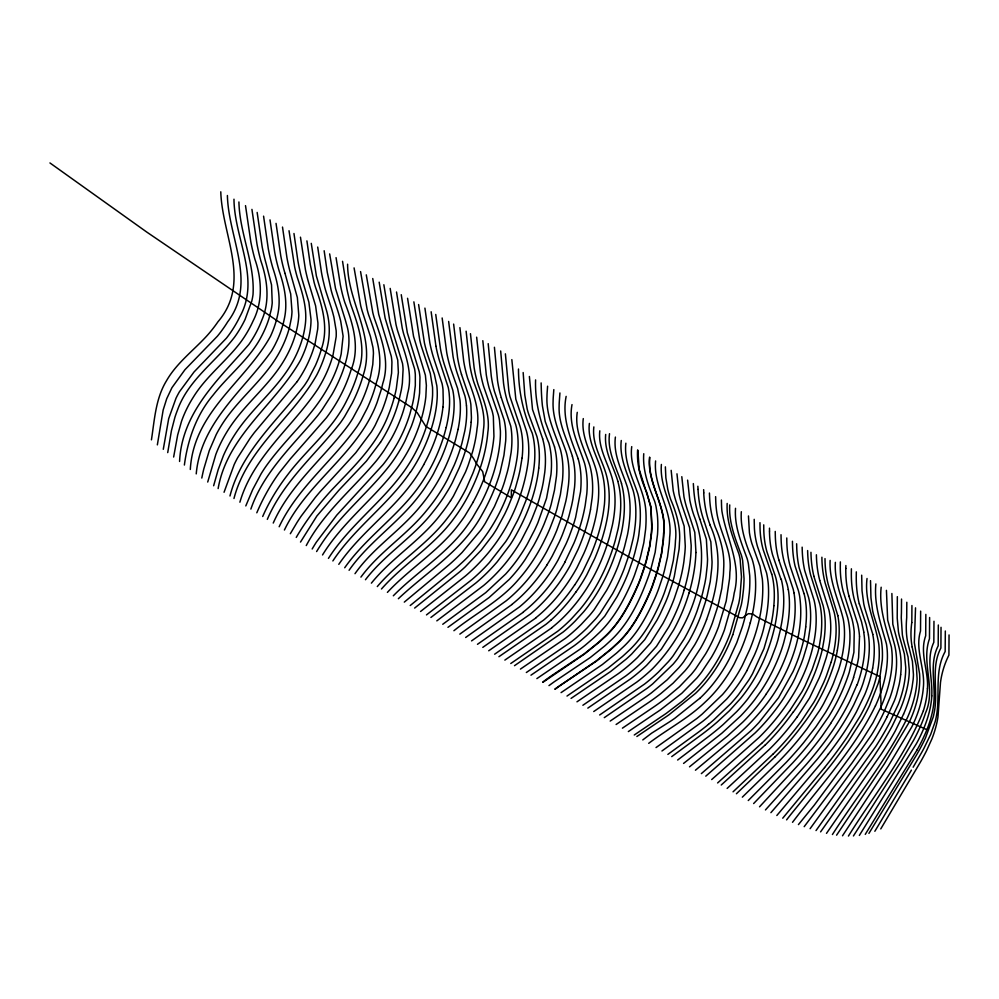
<?xml version="1.0" encoding="UTF-8"?>
<svg xmlns="http://www.w3.org/2000/svg" width="999" height="999" viewBox="0 0 999 999"><rect width="100%" height="100%" fill="white"/><g stroke="black" fill="none" stroke-linecap="round" stroke-linejoin="round"><path stroke-width="1.5" d="M637.599 450.099C636.675 464.885 640.721 479.445 646.94 492.719M637.861 450.262L639.223 469.43L645.042 487.949M643.756 453.721C642.469 470.329 648.451 486.076 654.595 501.148A93.456 53.958 -60 0 1 655.993 506.368L657.23 513.873A112.587 64.997 -60 0 1 657.704 519.83L657.792 521.865A125.662 72.552 -60 0 1 657.804 528.096A138.037 79.695 -60 0 1 657.504 534.515L655.157 552.297L651.023 568.443A188.886 109.053 -60 0 1 648.801 575.449C640.209 599.562 628.958 624 609.64 641.47A196.279 113.324 -60 0 1 604.407 646.228L590.272 657.529L554.345 681.705A352.447 203.484 -60 0 0 548.975 685.614M867.032 578.496C864.147 601.623 875.386 622.402 878.845 644.555A113.237 65.372 -60 0 1 879.195 650.262C879.882 667.207 875.499 683.978 868.531 699.325A112.612 65.022 -60 0 1 866.545 703.671A118.469 68.407 -60 0 1 863.348 710.139A127.422 73.564 -60 0 1 859.914 716.495L847.214 736.95A280.457 161.925 -60 0 1 824.562 767.544M830.144 560.402C828.908 581.093 838.71 599.8 843.306 619.405A99.263 57.318 -60 0 1 842.457 654.333L841.046 661.038A86.738 50.075 -60 0 1 838.448 670.079L833.316 683.716A134.59 77.71 -60 0 1 830.319 690.484L823.576 703.771A102.373 59.103 -60 0 1 819.804 710.214L807.18 728.583A210.689 121.641 -60 0 1 778.908 761.375L742.332 797.165M861.675 575.187L862.025 590.771L863.71 603.546A113.124 65.31 -60 0 0 864.922 608.616L872.839 634.402M631.73 446.628C628.733 469.343 644.318 488.361 645.779 510.339A116.446 67.233 -60 0 1 646.066 516.458L646.078 518.556A129.47 74.75 -60 0 1 646.003 522.789A134.116 77.435 -60 0 1 645.616 529.283L643.843 542.632L640.596 556.443A162.45 93.794 -60 0 1 638.536 563.424L634.54 575.087A110.015 63.511 -60 0 1 631.743 582.042C623.326 601.136 613.161 620.067 597.552 634.29A173.439 100.137 -60 0 1 592.357 639.11L585.339 645.117A121.915 70.38 -60 0 1 580.007 649.225L536.875 678.608M856.318 571.865L856.293 574.5A139.935 80.794 -60 0 0 859.29 603.908M881.168 587.225C878.845 608.004 885.963 627.434 891.358 646.977A89.91 51.911 -60 0 1 881.143 706.418M886.425 590.347L887.661 620.054L894.492 644.405A106.344 61.401 -60 0 1 895.191 647.589A100.35 57.942 -60 0 1 895.766 650.886A95.017 54.858 -60 0 1 896.34 656.043A85.739 49.5 -60 0 1 890.097 697.327L884.19 711.65A115.847 66.883 -60 0 1 881.255 717.707A129.033 74.5 -60 0 1 871.24 735.314L852.122 762.849L804.183 826.673M891.882 593.506L892.806 624.225L898.9 646.865A105.832 61.101 -60 0 1 900.199 653.209A99.126 57.23 -60 0 1 900.648 656.53A89.885 51.898 -60 0 1 900.673 674.712M897.339 596.653L897.214 618.156L898.438 631.618A90.185 52.06 -60 0 0 899.425 636.251L904.382 653.945L905.731 667.307A78.521 45.33 -60 0 1 901.16 696.166A73.077 42.195 -60 0 1 898.363 704.145L890.134 721.778A188.424 108.791 -60 0 1 875.911 746.228L816.021 830.569M901.535 599.05L901.435 613.011A143.531 82.867 -60 0 0 901.273 617.919L902.359 634.79A90.684 52.36 -60 0 0 903.296 639.385L908.054 656.967L909.302 670.217A69.593 40.185 -60 0 1 908.89 677.472L908.678 679.345A75.449 43.556 -60 0 1 908.116 683.154A81.681 47.165 -60 0 1 900.524 708.716L892.219 726.036A198.302 114.485 -60 0 1 876.772 751.797L875.611 753.596A297.864 171.965 -60 0 1 872.04 758.915L820.579 831.88M906.817 602.247L906.705 617.644A102.984 59.453 -60 0 0 906.355 631.143A93.069 53.734 -60 0 0 907.691 642.307L912.399 661.276L913.436 674.4A65.909 38.049 -60 0 1 913.136 679.72L912.075 687.137A77.073 44.505 -60 0 1 910.838 692.856A82.18 47.453 -60 0 1 909.814 696.715A88.711 51.224 -60 0 1 903.546 714.173M911.812 622.577L911.925 605.531M915.534 607.842L914.347 642.682L919.567 673.763A88.474 51.086 -60 0 1 919.742 678.621A80.981 46.753 -60 0 1 919.692 681.967A76.886 44.393 -60 0 1 916.72 701.698A73.114 42.208 -60 0 1 915.121 707.28A70.33 40.609 -60 0 1 913.873 711.013A67.757 39.123 -60 0 1 911.725 716.57A64.336 37.15 -60 0 1 909.265 722.04L884.44 763.686L836.588 835.176M920.653 611.126L920.516 630.981C914.659 650.037 925.499 668.681 923.313 687.849A74.113 42.782 -60 0 1 911.687 727.085L888.448 765.846L842.507 835.788M925.836 614.385L925.698 635.776C919.33 653.246 928.72 670.878 927.459 688.598M929.619 617.494L929.47 638.748C920.878 662.849 936.413 688.711 925.586 712.774A78.446 45.292 -60 0 1 924.425 716.233A84.653 48.876 -60 0 1 922.477 721.44L921.777 723.176A97.14 56.081 -60 0 1 919.53 728.358A110.19 63.624 -60 0 1 916.258 735.189A121.503 70.142 -60 0 1 913.635 740.197L901.248 761.126L853.421 835.951M933.978 621.266L933.828 642.282C925.736 659.365 932.816 678.046 931.755 695.916M938.323 624.999L938.186 645.804C929.182 663.386 935.426 683.154 933.903 701.798A71.066 41.034 -60 0 1 933.391 706.393L933.153 707.954A65.085 37.575 -60 0 1 931.867 714.297A70.43 40.672 -60 0 1 930.569 719.13A74.763 43.169 -60 0 1 929.557 722.389A79.72 46.029 -60 0 1 927.834 727.284A94.818 54.745 -60 0 1 917.132 749.787M941.033 627.31L940.896 648.001C930.219 668.169 938.66 691.171 934.202 712.487A57.767 33.354 -60 0 1 933.166 717.17L925.536 737.811A106.443 61.463 -60 0 1 924.025 740.983A117.133 67.632 -60 0 1 921.627 745.716A133.741 77.21 -60 0 1 919.967 748.825A150.911 87.125 -60 0 1 916.533 754.969L868.93 833.378M945.316 631.006L945.166 651.535C933.803 671.977 940.683 695.754 936.125 717.607A52.048 30.057 -60 0 1 935.027 722.127L930.718 734.302L924.1 748.001A164.972 95.242 -60 0 1 921.64 752.522L913.123 767.232M949.05 634.939L948.913 655.107A48.152 27.797 -60 0 0 947.676 657.654A50.45 29.121 -60 0 0 945.791 662.062A54.171 31.281 -60 0 0 944.679 665.022A57.555 33.229 -60 0 0 943.243 669.467A60.914 35.165 -60 0 0 942.432 672.427A65.959 38.087 -60 0 0 940.484 682.554L937.961 716.945A71.903 41.508 -60 0 1 931.88 738.985L926.56 750.686A123.314 71.191 -60 0 1 925.086 753.558A144.593 83.479 -60 0 1 922.814 757.816A182.817 105.544 -60 0 1 920.466 762.012L880.768 828.895M851.385 568.806L851.36 571.628A133.766 77.235 -60 0 0 854.669 600.936L861.525 621.803L863.873 632.142M840.359 561.9L840.296 566.758A111.738 64.51 -60 0 0 840.346 570.791A117.507 67.845 -60 0 0 840.696 576.648A127.148 73.414 -60 0 0 841.121 580.444A136.014 78.534 -60 0 0 841.995 585.938A145.829 84.191 -60 0 0 843.144 591.221L851.997 619.03A118.981 68.694 -60 0 1 854.22 631.718L853.908 652.26L849.237 672.364A119.068 68.744 -60 0 1 828.596 716.807L812.986 738.985A212.862 122.889 -60 0 1 808.441 744.692A239.81 138.449 -60 0 1 803.808 750.261A268.631 155.095 -60 0 1 800.686 753.908A295.404 170.554 -60 0 1 797.527 757.517A329.62 190.31 -60 0 1 792.744 762.836L753.633 803.558M845.841 568.431L845.866 565.546M625.861 443.181C623.838 461.038 632.317 477.222 637.774 493.606A98.302 56.756 -60 0 1 638.636 497.165A103.172 59.565 -60 0 1 639.585 502.784L639.997 506.705A115.322 66.583 -60 0 1 640.247 510.751A124.063 71.628 -60 0 1 639.897 525.611L638.873 534.477A102.872 59.391 -60 0 1 637.674 541.258L634.852 552.797A157.555 90.959 -60 0 1 632.792 559.79L628.758 571.465A112.687 65.06 -60 0 1 626.922 576.111A115.909 66.921 -60 0 1 624.949 580.731A121.778 70.305 -60 0 1 621.74 587.637L620.604 589.922A135.227 78.072 -60 0 1 617.032 596.74L604.745 616.171L591.67 630.756A157.155 90.734 -60 0 1 586.475 635.626L581.231 640.209A120.692 69.68 -60 0 1 574.125 645.791L530.956 675.187M835.351 562.337C834.14 581.818 842.457 599.762 847.776 617.994A109.291 63.099 -60 0 1 849.15 625.212A102.348 59.091 -60 0 1 849.862 632.929A95.267 55.007 -60 0 1 843.356 674.375L838.074 688.049A115.547 66.708 -60 0 1 825.524 712.399L815.846 726.885L803.833 742.407A242.145 139.798 -60 0 1 800.723 746.141A266.583 153.908 -60 0 1 794.392 753.433A293.706 169.568 -60 0 1 791.196 757.005A320.367 184.965 -60 0 1 786.338 762.262L748.251 800.536M621.266 440.497C619.13 458.329 627.847 474.425 633.216 490.784A101.186 58.417 -60 0 1 634.078 494.343A105.132 60.702 -60 0 1 634.777 498.039A109.028 62.949 -60 0 1 635.289 501.898A112.725 65.085 -60 0 1 635.639 505.869A119.718 69.118 -60 0 1 635.227 524.95L634.402 531.618A104.445 60.302 -60 0 1 633.191 538.424L630.381 549.962A152.447 88.012 -60 0 1 628.296 556.967L624.25 568.643A120.454 69.543 -60 0 1 612.474 593.906L600.112 613.324A70.442 40.672 -60 0 1 595.416 619.155L587.075 627.996A147.677 85.265 -60 0 1 581.893 632.904L576.648 637.499A117.383 67.77 -60 0 1 571.316 641.77L526.336 672.514M615.396 437.075C613.099 454.882 622.115 470.841 627.384 487.175A112.537 64.972 -60 0 1 629.208 523.526A107.03 61.788 -60 0 1 627.472 534.777L624.637 546.328A147.515 85.165 -60 0 1 622.552 553.334L618.468 565.022A117.907 68.069 -60 0 1 606.655 590.309L594.193 609.677A77.185 44.555 -60 0 1 589.497 615.521L581.181 624.462A136.526 78.821 -60 0 1 576.011 629.407L572.527 632.529A115.534 66.708 -60 0 1 565.446 638.324L520.417 669.105M695.953 552.509L694.792 532.355L688.274 512.35A185.802 107.28 -60 0 1 683.965 496.803L681.805 476.685M609.515 433.691C607.08 451.448 616.395 467.27 621.54 483.566M605.694 434.44C603.97 451.173 613.261 465.846 617.857 481.281M599.8 430.819C597.926 447.589 607.504 462.2 612.012 477.672A113.299 65.422 -60 0 1 615.022 502.959A106.094 61.251 -60 0 1 612.375 525.187L609.54 536.775A132.018 76.224 -60 0 1 600.411 562.512L598.326 567.157A110.34 63.711 -60 0 1 594.967 574.05L593.781 576.323A105.195 60.739 -60 0 1 551.748 627.709M593.843 426.923C591.833 443.731 601.485 458.379 606.056 473.863A117.982 68.119 -60 0 1 608.803 488.786A108.516 62.65 -60 0 1 609.203 496.99A102.984 59.465 -60 0 1 609.14 501.236A102.747 59.328 -60 0 1 608.179 512.225A109.803 63.399 -60 0 1 607.067 519.03A115.31 66.571 -60 0 1 605.594 525.949L605.032 528.271A126.873 73.252 -60 0 1 603.796 532.929A131.094 75.687 -60 0 1 594.655 558.703L586.8 574.812A98.264 56.731 -60 0 1 581.58 583.666A104.92 60.577 -60 0 1 575.849 592.17M577.26 412.325C574.363 431.193 584.253 448.126 589.76 465.434A109.378 63.149 -60 0 1 592.594 491.246A101.349 58.516 -60 0 1 592.132 497.877L590.521 509.265M589.398 423.414C587.212 440.959 597.315 456.231 601.935 472.427A110.427 63.761 -60 0 1 604.42 504.507L603.833 509.003A110.265 63.661 -60 0 1 602.772 515.821A126.249 72.89 -60 0 1 590.459 555.594L582.692 571.778A97.265 56.156 -60 0 1 578.833 578.483A101.873 58.816 -60 0 1 574.675 585.002M572.002 404.595C568.106 425.349 578.284 444.28 584.577 463.286A107.318 61.963 -60 0 1 586.788 493.868L585.202 505.294A125.287 72.34 -60 0 1 582.092 519.38A116.009 66.983 -60 0 1 580.019 526.523A120.105 69.343 -60 0 1 577.609 533.678A127.71 73.739 -60 0 1 573.913 543.206L564.972 561.962M566.146 396.378C561.675 418.306 570.791 438.923 578.246 458.916M583.279 418.593C580.881 436.888 591.283 452.909 596.078 469.805A111.95 64.635 -60 0 1 598.688 489.298A102.747 59.328 -60 0 1 598.126 502.322L597.24 509.103A124.251 71.728 -60 0 1 583.753 553.671L577.01 567.594A106.806 61.663 -60 0 1 536.013 617.657M547.602 386.188L547.315 390.247A85.04 49.101 -60 0 0 546.977 396.553C545.991 415.247 554.557 432.217 560.364 449.425A103.734 59.89 -60 0 1 562.437 480.619L560.377 494.592L556.93 508.978A98.077 56.618 -60 0 1 554.632 516.246L549.962 528.359A138.174 79.77 -60 0 1 546.753 535.576L543.269 542.707A115.609 66.746 -60 0 1 539.51 549.737A103.921 60.002 -60 0 1 523.276 573.876A97.028 56.019 -60 0 1 518.269 579.782C500.337 600.923 475.224 613.573 453.908 630.719M553.821 389.598L553.421 395.067A80.032 46.204 -60 0 0 553.096 401.361C552.26 419.28 560.576 435.539 566.196 452.023A104.346 60.24 -60 0 1 568.443 485.102L567.145 494.368A142.907 82.505 -60 0 1 565.771 501.448L562.037 515.821L556.805 530.319A128.359 74.101 -60 0 1 552.597 539.91L546.615 551.673A104.096 60.102 -60 0 1 525.699 581.855A105.282 60.789 -60 0 1 520.566 587.487A111.189 64.198 -60 0 1 517.057 591.046A116.159 67.07 -60 0 1 511.688 596.091A121.516 70.155 -60 0 1 506.231 600.774L459.827 634.128M559.927 392.957L559.44 399.8A75.574 43.631 -60 0 0 559.128 406.069C558.329 423.913 567.232 439.822 572.415 456.331M538.761 468.106C536.101 492.894 526.685 516.483 514.335 537.974A90.022 51.973 -60 0 1 510.077 544.792L497.277 561.725A123.102 71.079 -60 0 1 493.843 565.634A128.022 73.914 -60 0 1 475.861 583.004L430.906 617.457M805.768 626.885L804.52 635.589A94.768 54.708 -60 0 1 802.572 644.492L801.348 649.013A107.63 62.138 -60 0 1 799.962 653.546A111.176 64.186 -60 0 1 794.954 667.157A104.108 60.102 -60 0 1 793.006 671.665L778.583 697.664L758.953 722.514A143.469 82.83 -60 0 1 750.749 730.906L701.348 773.626M522.04 458.129L520.042 470.079A145.866 84.216 -60 0 1 518.369 477.397L515.621 487.237A99.176 57.255 -60 0 1 513.086 494.642L508.041 506.943A152.597 88.099 -60 0 1 504.62 514.273L496.94 528.571A82.018 47.353 -60 0 1 492.582 535.377L481.206 550.162L465.184 566.895A132.892 76.723 -60 0 1 459.665 571.853L414.635 608.079M151.436 439.847C154.533 419.83 155.619 398.564 166.458 380.831C176.686 362.899 193.569 350.499 207.23 335.464A82.755 47.777 -60 0 0 217.982 321.753C251.698 282.255 222.09 235.864 220.779 191.808M157.355 444.88L163.162 410.015L166.721 398.701L171.953 387.662L184.94 369.717L217.407 336.188A75.449 43.556 -60 0 0 227.635 321.903C257.405 282.829 228.346 237.987 227.397 195.504M163.287 449.3L168.694 418.631L175.974 398.314A53.297 30.769 -60 0 1 179.433 391.77L193.981 372.028L226.436 338.149A66.483 38.387 -60 0 0 230.831 332.192A68.394 39.485 -60 0 0 239.785 316.833C261.014 278.846 234.253 238.686 233.978 199.201M167.72 452.609L171.428 430.719L174.925 417.27A70.642 40.784 -60 0 1 177.347 410.464C188.012 380.032 215.896 361.663 234.703 336.95A68.082 39.311 -60 0 0 245.042 319.53L251.773 301.161A49.913 28.821 -60 0 0 253.022 294.53C254.932 263.062 239.573 233.491 238.923 201.96M190.297 469.468C193.644 411.763 244.892 382.192 270.467 336.338A64.148 37.038 -60 0 0 277.547 315.397C281.268 299.513 277.934 283.117 272.827 267.944A294.393 169.967 -60 0 1 268.281 248.714L263.574 216.159M173.639 457.03L177.672 434.99L181.481 421.453A65.534 37.837 -60 0 1 184.091 414.66A69.243 39.972 -60 0 1 193.356 397.115C206.044 376.523 225.724 361.738 240.309 342.669A66.396 38.337 -60 0 0 244.58 336.551A67.545 38.998 -60 0 0 253.109 320.929C262.962 301.723 261.875 279.183 254.907 259.253A343.606 198.389 -60 0 1 250.836 241.92L245.504 205.632M179.57 461.451C181.88 412.1 218.769 379.121 248.801 344.555A63.324 36.563 -60 0 0 252.909 338.274A65.697 37.937 -60 0 0 261.838 320.105C270.03 301.286 267.482 280.132 260.976 261.251A323.788 186.938 -60 0 1 256.943 243.818L251.935 209.378M184.378 465.047C187.75 439.672 196.491 414.672 213.224 394.942C228.596 375.174 249.213 359.49 261.114 337.088A64.61 37.3 -60 0 0 268.956 318.594L271.291 309.415A54.633 31.543 -60 0 0 272.228 302.822L271.541 284.927L266.296 264.273A308.654 178.197 -60 0 1 262.175 246.84L257.155 212.425M196.229 473.888C200.762 422.427 243.694 390.234 271.416 351.173A60.015 34.653 -60 0 0 275.125 344.568L277.335 340.01A65.172 37.625 -60 0 0 284.278 319.068C287.887 303.159 284.59 286.738 279.37 271.591A279.77 161.526 -60 0 1 274.713 252.397L270.005 219.88M201.798 478.046L202.248 475.849A151.711 87.587 -60 0 1 203.759 469.105L209.278 450.611L216.196 434.602A68.307 39.436 -60 0 1 219.842 428.009C236.538 399.45 265.135 379.97 280.419 350.424A66.271 38.262 -60 0 0 283.753 343.569A67.732 39.111 -60 0 0 289.523 327.21L291.383 318.082A59.728 34.49 -60 0 0 291.995 311.576L290.697 293.906L285.015 273.401M780.768 628.334L777.996 639.672A98.352 56.781 -60 0 1 775.848 646.54L771.515 657.991A127.472 73.601 -60 0 1 768.518 664.822L760.464 680.406A87.837 50.712 -60 0 1 756.505 686.812L747.776 698.95A109.128 62.999 -60 0 1 744.655 702.772A114.211 65.946 -60 0 1 741.47 706.468A119.43 68.956 -60 0 1 736.575 711.775L723.076 724.625A237.737 137.263 -60 0 1 705.681 738.686L677.647 760.027M458.054 429.42L455.694 439.11A115.909 66.921 -60 0 1 446.84 463.561A112.088 64.71 -60 0 1 444.63 468.419A106.868 61.701 -60 0 1 441.021 475.586A99.8 57.617 -60 0 1 437.087 482.629A102.872 59.391 -60 0 1 432.817 489.473A109.815 63.399 -60 0 1 420.167 506.505C400.424 530.819 373.027 547.889 354.995 573.688M786.051 633.528L783.74 642.594A97.952 56.556 -60 0 1 781.593 649.437A102.323 59.078 -60 0 1 779.07 656.293A109.54 63.249 -60 0 1 777.21 660.851A113.923 65.772 -60 0 1 773.089 669.892A108.304 62.537 -60 0 1 770.841 674.362A103.459 59.74 -60 0 1 767.244 680.956L765.971 683.116A95.105 54.908 -60 0 1 760.601 691.558L754.782 699.612A112.225 64.798 -60 0 1 751.735 703.483A118.244 68.269 -60 0 1 747.002 709.065A127.56 73.651 -60 0 1 740.496 716.108L721.84 733.229L683.566 763.423M207.717 482.042L215.821 454.483A78.234 45.167 -60 0 1 226.885 431.943C243.544 404.283 270.991 384.927 286.351 356.368A64.798 37.413 -60 0 0 289.785 349.563A65.897 38.049 -60 0 0 291.795 344.93A67.832 39.161 -60 0 0 297.452 326.273A65.609 37.875 -60 0 0 298.214 321.753A62.275 35.952 -60 0 0 298.801 315.222L297.365 297.59L291.121 275.387A225.849 130.394 -60 0 1 289.248 268.519A245.292 141.621 -60 0 1 288.411 264.997A285.002 164.548 -60 0 1 286.95 257.767L282.505 227.073M213.636 485.751L218.182 469.655L223.339 455.806A80.819 46.653 -60 0 1 226.536 448.963A84.728 48.914 -60 0 1 235.439 433.616C253.034 406.605 280.157 386.838 294.817 357.742A63.249 36.513 -60 0 0 298.039 350.861L299.001 348.526A67.482 38.961 -60 0 0 305.182 325.349C307.555 308.928 302.41 292.782 297.302 277.397A223.926 129.283 -60 0 1 295.891 272.24A254.233 146.778 -60 0 1 294.643 266.933L289.023 230.732M398.613 401.96L401.298 390.035A111.751 64.523 -60 0 0 402.372 382.992L403.084 369.568A64.173 37.05 -60 0 0 402.51 363.449L391.183 326.398A204.233 117.907 -60 0 1 389.797 320.904L383.853 284.74M218.132 488.573C227.31 435.502 275.374 404.695 300.374 360.452A63.287 36.538 -60 0 0 303.559 353.546L304.508 351.211A67.57 39.011 -60 0 0 310.726 325.836A64.96 37.5 -60 0 0 311.014 319.443L308.891 302.235L302.36 280.195A227.21 131.181 -60 0 1 300.487 273.289L298.901 266.146A331.531 191.408 -60 0 1 297.864 260.652L293.968 233.504M224.051 492.282L234.203 464.523A72.053 41.596 -60 0 1 237.625 457.767L249.925 438.549A168.082 97.04 -60 0 1 254.42 432.517L297.19 381.581M684.14 590.109L682.692 594.767A118.993 68.706 -60 0 1 680.269 601.748A114.835 66.296 -60 0 1 672.277 620.179A122.852 70.929 -60 0 1 668.756 626.985L656.48 646.353L643.418 660.863A146.016 84.303 -60 0 1 625.911 675.861L582.892 705.257M831.093 662.287L826.385 675.886A139.598 80.594 -60 0 1 823.601 682.679L817.269 696.066A92.457 53.384 -60 0 1 813.661 702.572L801.348 721.116A176.811 102.085 -60 0 1 773.214 753.958M229.97 495.991C241.471 451.336 277.547 420.579 304.47 385.327A66.783 38.561 -60 0 0 308.529 378.946L315.484 365.359A81.269 46.916 -60 0 0 320.005 353.596A78.184 45.142 -60 0 0 321.441 348.876C328.584 328.459 322.64 307.018 315.609 287.525A220.429 127.273 -60 0 1 314.111 282.392L310.252 264.36L306.905 240.871M923.376 710.726C905.419 756.168 874.137 794.842 848.426 836.051M853.508 677.497L857.354 664.01A77.223 44.593 -60 0 0 858.616 657.404L859.527 636.675M233.966 498.501C246.99 448.351 292.482 418.069 316.92 374.687A76.998 44.456 -60 0 0 320.192 367.794A79.695 46.016 -60 0 0 325.437 353.658C330.369 339.048 330.544 323.139 325.899 308.441A265.684 153.396 -60 0 0 324.413 303.309L316.396 276.024L311.263 243.356M732.816 634.74L741.333 604.732A105.27 60.777 -60 0 0 742.507 597.989L743.531 589.173A145.142 83.791 -60 0 0 743.93 582.704A140.684 81.219 -60 0 0 744.043 578.471L742.644 560.614A92.283 53.284 -60 0 0 741.395 555.282C735.451 539.073 728.621 522.589 729.732 504.92M239.885 502.21C253.072 456.768 292.17 427.335 317.595 389.435A77.735 44.88 -60 0 0 333.042 354.957L336.176 336.738A58.242 33.629 -60 0 0 336.139 330.507L333.953 317.395A257.193 148.489 -60 0 0 332.58 312.125A279.72 161.501 -60 0 0 331.593 308.691L326.124 291.995A216.671 125.1 -60 0 1 324.65 286.838L322.939 279.732A350.437 202.322 -60 0 1 321.466 272.415L317.707 247.053M706.555 619.617C717.27 589.835 724.113 555.194 710.114 525.287M245.804 505.919L252.66 489.647L261.089 473.826A83.004 47.927 -60 0 1 265.222 467.395C284.315 439.972 310.701 418.156 327.247 388.848A81.768 47.203 -60 0 0 335.14 372.839A76.424 44.131 -60 0 0 341.183 353.933L343.107 336.151L340.696 321.066A322.165 186.001 -60 0 0 337.2 309.016L332.729 295.704A216.308 124.887 -60 0 1 331.231 290.547L327.285 272.427L324.151 250.749M856.942 684.852L850.149 700.411A143.082 82.605 -60 0 1 836.912 723.925A152.959 88.312 -60 0 1 834.252 728.034A164.51 94.98 -60 0 1 831.518 732.08A176.586 101.96 -60 0 1 828.72 736.076A191.908 110.802 -60 0 1 825.873 740.009A208.566 120.417 -60 0 1 821.503 745.803L818.531 749.612A276.785 159.803 -60 0 1 812.499 757.067A332.617 192.033 -60 0 1 806.368 764.347L765.459 809.927M250.861 509.09C263.661 471.828 293.269 445.104 317.707 415.621A120.155 69.368 -60 0 0 322.252 409.515L331.98 394.405A87.413 50.474 -60 0 0 344.355 366.583C348.776 352.997 350.974 338.074 346.478 324.2A366.596 211.651 -60 0 0 345.017 318.968L335.489 288.411L329.658 253.908M903.558 714.173L895.191 731.081A162.65 93.906 -60 0 1 893.131 734.752A177.735 102.622 -60 0 1 891.021 738.386A194.593 112.35 -60 0 1 888.86 741.995A215.759 124.563 -60 0 1 886.65 745.591A240.559 138.886 -60 0 1 884.402 749.15A272.552 157.355 -60 0 1 880.981 754.432L826.498 833.366M262.7 516.483L263.736 514.148A101.311 58.491 -60 0 1 267.07 507.205A105.694 61.026 -60 0 1 269.468 502.634A112.625 65.022 -60 0 1 273.301 495.891A121.104 69.918 -60 0 1 278.808 487.15A128.521 74.201 -60 0 1 283.179 480.806A135.714 78.359 -60 0 1 287.737 474.675C306.818 449.225 333.042 429.12 347.015 399.962A95.867 55.345 -60 0 0 358.241 371.778C366.87 349.113 358.416 325.924 350.711 304.47A221.166 127.697 -60 0 1 349.25 299.225L347.952 293.831A310.127 179.046 -60 0 1 346.79 288.324L342.545 261.326M881.255 706.43L872.976 722.727L862.025 740.159A296.641 171.266 -60 0 1 858.166 745.791L814.185 805.256L798.438 824.6M267.32 519.368C283.366 481.493 315.559 454.632 340.322 422.864A79.183 45.717 -60 0 0 344.643 416.496L352.322 402.972A99.413 57.405 -60 0 0 356.668 393.643A94.018 54.283 -60 0 0 363.361 374.725C375.974 336.725 347.552 302.135 347.602 264.211M273.239 523.051C290.297 484.615 324.126 457.929 348.639 424.75A76.698 44.281 -60 0 0 352.859 418.256L360.277 404.533A94.605 54.62 -60 0 0 370.604 376.136L372.789 364.448L373.439 353.446A61.826 35.689 -60 0 0 372.952 347.402L370.429 336.476L362.15 310.976A215.896 124.65 -60 0 1 360.689 305.694L354.083 267.894M875.449 705.756C854.507 748.988 821.24 784.327 792.519 822.314M279.158 526.748C297.49 487.862 332.53 461.126 356.955 426.598A75.375 43.519 -60 0 0 361.076 419.992L367.108 408.441A91.771 52.984 -60 0 0 372.877 394.255A96.366 55.644 -60 0 0 375.162 387.125A100.487 58.017 -60 0 0 376.473 382.355C384.677 359.453 376.348 336.238 368.556 314.635A213.711 123.389 -60 0 1 367.108 309.328L360.564 271.578M887.174 716.708L894.405 700.711A66.833 38.586 -60 0 0 896.528 694.642L899.137 684.565A79.708 46.016 -60 0 0 900.174 678.621A82.817 47.815 -60 0 0 900.661 674.712M300.499 542.07L316.908 515.959L338.661 490.509A258.329 149.151 -60 0 1 343.831 485.002L366.358 461.176L380.482 442.357M284.415 530.019C306.393 484.053 353.434 456.131 374.2 409.578A88.661 51.186 -60 0 0 377.085 402.447L380.969 390.547A109.291 63.099 -60 0 0 382.792 383.404C390.197 361.064 381.506 338.873 374.225 317.894A212.275 122.565 -60 0 1 372.777 312.562L366.283 274.85M746.865 670.654L754.557 654.82A133.317 76.973 -60 0 0 757.379 647.901L761.45 636.375A105.045 60.652 -60 0 0 763.436 629.47L765.546 620.367A124.538 71.903 -60 0 0 768.268 583.928A110.152 63.599 -60 0 0 767.819 580.082L767.544 578.184A100.986 58.304 -60 0 0 766.495 572.714L757.517 546.565A126.673 73.139 -60 0 1 755.818 539.535A116.571 67.308 -60 0 1 754.919 533.941A108.279 62.512 -60 0 1 754.382 528.084L754.208 519.33M473.239 502.085L464.797 516.033A91.671 52.922 -60 0 1 460.114 522.614C440.172 550.137 410.339 567.757 387.4 592.382M306.256 545.566C323.601 512.624 352.897 488.836 376.448 460.726A105.145 60.702 -60 0 0 381.181 454.483A101.199 58.429 -60 0 0 384.215 450.174L391.208 438.886A88.899 51.324 -60 0 0 403.546 410.202L405.594 402.972A104.408 60.277 -60 0 0 407.654 393.406C413.686 371.403 403.733 350.474 397.365 329.945A205.969 118.918 -60 0 1 395.991 324.45L390.172 288.399M290.334 533.716L297.028 522.44A132.63 76.573 -60 0 1 301.336 515.921L315.334 497.402A203.259 117.358 -60 0 1 320.254 491.558L355.756 452.772L371.241 432.043A70.192 40.522 -60 0 0 375.187 425.262L381.805 411.113A101.124 58.392 -60 0 0 387.487 394.393A105.757 61.051 -60 0 0 389.298 387.237L391.62 373.214L391.933 362.3A64.76 37.388 -60 0 0 391.283 356.318L378.721 314.385L372.739 278.521M874.849 831.28L911.413 770.117M917.169 749.812L865.259 834.365M322.527 554.957C342.807 521.865 374.65 498.339 397.614 467.395A92.62 53.471 -60 0 0 413.598 439.885A93.207 53.809 -60 0 0 415.671 435.052L416.645 432.629A100.087 57.792 -60 0 0 425.849 396.665L426.373 385.452L425.387 375.224L413.536 336.363L407.567 298.289M859.34 835.426L916.42 743.656A85.402 49.301 -60 0 0 927.896 716.97A70.504 40.709 -60 0 0 931.805 695.891M830.731 723.488L822.364 735.601A189.885 109.628 -60 0 1 817.969 741.445L816.483 743.368A232.018 133.953 -60 0 1 811.975 749.05A270.304 156.056 -60 0 1 805.831 756.43A314.835 181.768 -60 0 1 801.161 761.862L759.54 806.805M328.446 558.379C349.263 525.686 381.556 502.659 404.033 471.303A94.63 54.633 -60 0 0 419.88 443.668A97.065 56.044 -60 0 0 422.927 436.413A101.361 58.529 -60 0 0 424.737 431.556A98.689 56.98 -60 0 0 432.555 395.804A89.211 51.498 -60 0 0 432.604 391.396A85.789 49.525 -60 0 0 432.505 387.075L430.282 373.376L421.116 345.567A217.295 125.449 -60 0 1 419.742 340.035L413.873 301.86M832.417 834.54C857.317 795.579 886.887 759.402 907.367 717.757A76.274 44.043 -60 0 0 916.308 687.724A72.727 41.995 -60 0 0 917.107 678.87L916.333 665.883L912.137 647.027M332.867 560.938C354.62 527.847 388.174 504.82 410.364 472.09M338.786 564.348C361.076 531.705 395.055 509.165 416.795 476.086A94.43 54.52 -60 0 0 423.738 464.71M789.759 710.639L801.872 691.882A81.831 47.253 -60 0 0 805.319 685.302L812.137 669.542L817.532 653.646A75.137 43.382 -60 0 0 819.18 646.94L820.928 635.976A115.647 66.771 -60 0 0 821.603 617.257A104.633 60.415 -60 0 0 821.091 611.475A100.2 57.855 -60 0 0 820.554 607.779A96.503 55.719 -60 0 0 819.829 604.22L810.539 574.7A144.181 83.242 -60 0 1 807.629 550.786L807.629 550.561M344.705 567.757C367.882 534.715 403.559 512.562 424.712 477.872A95.067 54.895 -60 0 0 430.132 468.643A99.126 57.23 -60 0 0 432.629 463.911A106.668 61.588 -60 0 0 446.153 427.497M793.218 712.175C805.981 695.154 815.047 675.586 820.841 655.182A87.65 50.599 -60 0 0 822.502 648.451L824.063 639.622A103.359 59.678 -60 0 0 823.151 605.769L813.848 576.223M349.076 570.279C366.596 545.092 392.132 527.26 412.112 504.258A117.233 67.682 -60 0 0 418.743 496.166A110.502 63.799 -60 0 0 425.012 487.562L429.395 480.831A97.315 56.181 -60 0 0 433.466 473.888L440.609 459.552A112.537 64.972 -60 0 0 449.488 435.152A102.46 59.153 -60 0 0 451.311 427.884A94.156 54.358 -60 0 0 454.046 400.212A86.214 49.775 -60 0 0 453.446 394.006A83.229 48.052 -60 0 0 452.759 390.097L444.692 365.597A208.566 120.417 -60 0 1 440.484 348.976L435.739 314.448M797.352 716.72L809.54 698.026L819.155 678.009A142.67 82.368 -60 0 0 821.815 671.203L826.273 657.604A93.332 53.884 -60 0 0 830.681 631.293A97.04 56.019 -60 0 0 830.718 625.149A101.573 58.641 -60 0 0 828.945 610.027L819.717 580.431M810.102 828.683L872.976 741.733A167.72 96.841 -60 0 0 887.149 716.695M360.914 577.11C379.445 551.773 406.943 534.989 426.548 510.564A110.077 63.549 -60 0 0 439.21 493.506A102.373 59.103 -60 0 0 442.082 488.948A98.776 57.03 -60 0 0 444.817 484.315A96.453 55.694 -60 0 0 447.402 479.595L454.233 465.097A119.318 68.881 -60 0 0 461.975 443.032L464.81 430.931A92.358 53.322 -60 0 0 466.496 405.831M365.459 579.732C385.002 554.158 413.399 537.162 433.116 511.7A110.502 63.799 -60 0 0 441.108 501.086A105.419 60.864 -60 0 0 444.118 496.64L448.376 489.76A94.468 54.545 -60 0 0 452.31 482.704L459.103 468.181A125.936 72.715 -60 0 0 462.013 460.814A121.341 70.055 -60 0 0 463.761 455.906L464.585 453.446A105.095 60.677 -60 0 0 471.191 422.165M782.741 818.193L824.587 767.569M371.378 583.154C392.083 557.479 421.316 540.209 441.183 513.711A106.493 61.488 -60 0 0 450.549 500.674M776.822 815.509L820.916 763.436A328.196 189.485 -60 0 0 825.374 757.879A296.778 171.353 -60 0 0 828.308 754.12M377.297 586.563C398.589 561.463 427.734 544.255 447.627 517.807A99.588 57.505 -60 0 0 466.321 488.224L472.764 473.538A122.24 70.579 -60 0 0 477.122 461.176A116.221 67.095 -60 0 0 478.571 456.256A110.09 63.561 -60 0 0 483.441 429.832C486.014 412.999 479.245 397.265 473.738 381.83A206.318 119.118 -60 0 1 471.728 374.475A191.458 110.539 -60 0 1 470.866 370.666A179.97 103.908 -60 0 1 469.792 364.785L466.108 331.193M770.903 812.662L817.244 759.252A296.079 170.941 -60 0 0 821.727 753.671A252.809 145.954 -60 0 0 826.148 747.989A229.882 132.73 -60 0 0 829.045 744.13A201.686 116.446 -60 0 0 833.303 738.273A185.427 107.055 -60 0 0 836.076 734.29A158.629 91.583 -60 0 0 853.658 705.032L860.751 689.622A77.647 44.83 -60 0 0 863.198 682.941L865.796 674.05A95.929 55.382 -60 0 0 868.393 634.989M381.481 588.973C403.783 563.673 433.778 546.116 453.796 518.631A93.232 53.834 -60 0 0 458.479 512.075L461.438 507.554A105.27 60.777 -60 0 0 473.002 486.101A113.474 65.522 -60 0 0 487.812 432.492C490.309 415.634 483.578 399.887 478.046 384.428A202.834 117.108 -60 0 1 475.574 375.162A185.127 106.881 -60 0 1 474.775 371.303A176.261 101.773 -60 0 1 474.088 367.345L470.467 333.678M393.319 595.791C417.495 571.253 448.101 553.134 468.032 524.463A89.298 51.561 -60 0 0 472.602 517.757L480.794 503.596A114.623 66.171 -60 0 0 493.244 474.001A114.473 66.084 -60 0 0 494.73 469.031A119.73 69.131 -60 0 0 497.752 456.743A113.087 65.297 -60 0 0 499.05 449.488A105.944 61.164 -60 0 0 500.387 435.402A99.538 57.467 -60 0 0 500.399 430.906L499.488 420.329A82.368 47.552 -60 0 0 498.214 414.548L489.173 388.124A195.167 112.675 -60 0 1 487.762 382.467L487.337 380.544A171.928 99.263 -60 0 1 486.263 374.613L482.817 340.684M774.762 757.117L736.413 793.755M398.351 598.726C427.135 571.515 463.037 550.262 482.217 514.273A114.473 66.096 -60 0 0 488.586 502.197A118.719 68.544 -60 0 0 490.884 497.29A122.003 70.442 -60 0 0 494.068 489.847A114.96 66.371 -60 0 0 496.903 482.367L497.764 479.87A104.046 60.065 -60 0 0 500.087 472.402L503.958 455.207L505.681 440.971A87.65 50.612 -60 0 0 504.87 423.613A83.466 48.189 -60 0 0 504.045 419.73L494.443 391.371A192.145 110.926 -60 0 1 493.019 385.701L492.607 383.766A170.454 98.414 -60 0 1 491.233 375.774L488.199 343.668M773.201 753.92L733.054 791.82M765.109 745.092L721.228 785.027M404.295 602.122L449.338 564.56A154.271 89.073 -60 0 0 454.882 559.527L456.705 557.792A171.403 98.963 -60 0 0 462.162 552.372L480.881 530.057A83.192 48.027 -60 0 0 485.352 523.264L494.468 506.53L501.935 489.26A100.487 58.017 -60 0 0 504.507 481.818L507.342 471.915A140.797 81.294 -60 0 0 509.053 464.56L511.113 452.522A96.653 55.807 -60 0 0 511.351 430.094A91.758 52.972 -60 0 0 510.726 426.049L501.298 397.677M761.588 743.393L717.607 782.954M410.214 605.531L455.257 568.743A137.775 79.545 -60 0 0 460.776 563.748C491.258 536.188 511.251 497.652 517.195 457.08A95.305 55.032 -60 0 0 515.746 424.812L507.679 402.247A163.486 94.381 -60 0 1 503.521 383.042L500.674 350.974M699.662 698.388L674.974 718.156A139.248 80.395 -60 0 1 669.617 721.802L651.673 733.154L642.782 739.922M727.135 788.423L769.18 749.512A164.947 95.23 -60 0 0 797.327 716.695M420.554 611.488L465.534 575.936A129.783 74.925 -60 0 0 471.041 571.028A137 79.096 -60 0 0 476.461 565.796A146.104 84.353 -60 0 0 481.78 560.239C506.693 533.553 522.952 498.838 528.021 462.724A99.138 57.243 -60 0 0 526.373 430.781L515.821 399.2L511.838 359.603M711.7 779.557L759.128 737.399A143.943 83.104 -60 0 0 785.526 706.156C801.098 684.065 812.462 658.366 815.546 631.38A114.41 66.059 -60 0 0 815.971 612.812A104.196 60.152 -60 0 0 815.384 607.092A98.976 57.143 -60 0 0 814.784 603.433A95.754 55.282 -60 0 0 813.998 599.937L804.682 570.466A143.956 83.117 -60 0 1 802.185 548.301L802.147 547.152M426.473 614.909L471.441 579.982A131.768 76.074 -60 0 0 489.423 562.499L505.694 541.645A87.35 50.437 -60 0 0 509.952 534.815L517.482 520.554A149.375 86.239 -60 0 0 520.829 513.261L525.761 501.011A106.144 61.276 -60 0 0 529.695 488.748A111.988 64.66 -60 0 0 531.53 481.443A113.611 65.597 -60 0 0 533.716 469.493A103.659 59.853 -60 0 0 532.242 433.179C523.251 412.912 518.531 391.246 518.481 369.018M705.781 776.161L755.032 733.016A134.69 77.76 -60 0 0 781.368 701.673A120.342 69.48 -60 0 0 784.09 697.514L791.72 684.715A93.431 53.946 -60 0 0 795.092 678.096L800.898 664.597A124.538 71.903 -60 0 0 803.371 657.792L806.78 646.478A87.762 50.674 -60 0 0 808.303 639.785L809.939 628.883A110.752 63.936 -60 0 0 809.665 602.647A96.279 55.582 -60 0 0 808.566 597.34L799.188 567.919A141.746 81.843 -60 0 1 796.69 545.766L796.628 543.768M695.429 770.229L738.323 734.327A163.062 94.143 -60 0 0 751.66 721.453A147.552 85.19 -60 0 0 754.907 717.956A140.734 81.256 -60 0 0 758.104 714.372A132.318 76.399 -60 0 0 762.786 708.803A124.201 71.703 -60 0 0 765.821 704.969A115.459 66.658 -60 0 0 770.217 699.038A110.215 63.636 -60 0 0 773.039 694.967C792.107 666.158 804.782 630.794 799.587 595.928A97.153 56.094 -60 0 0 798.413 590.671L790.234 566.421A135.739 78.372 -60 0 1 786.8 540.809L786.775 537.962M689.51 766.832L727.547 736.001L742.794 722.127A133.229 76.923 -60 0 0 757.279 706.131A115.996 66.97 -60 0 0 761.8 700.299A108.054 62.388 -60 0 0 766.133 694.268M667.869 754.395L697.914 732.554A195.28 112.75 -60 0 0 703.196 728.558A216.758 125.15 -60 0 0 708.453 724.35M671.728 756.618L699.937 735.826A219.006 126.448 -60 0 0 717.407 721.877L729.345 710.826L740.721 698.276A99.288 57.318 -60 0 0 745.316 692.394C759.864 672.564 769.804 649.387 775.012 625.399A134.753 77.797 -60 0 0 776.248 618.681L776.91 614.26A120.317 69.468 -60 0 0 777.622 607.729A110.352 63.711 -60 0 0 776.298 579.745A100.949 58.279 -60 0 0 775.386 576.286L766.957 551.898A128.684 74.301 -60 0 1 764.984 543.006A121.915 70.392 -60 0 1 764.447 539.248A117.37 67.757 -60 0 1 764.06 535.377A110.814 63.986 -60 0 1 763.76 527.859L763.723 524.85M661.95 750.986L702.672 721.403A266.408 153.809 -60 0 0 707.916 717.045L726.585 699.163A91.746 52.972 -60 0 0 746.902 670.666M648.701 743.343C667.407 729.158 688.561 718.244 705.556 701.735A82.055 47.378 -60 0 0 710.639 696.74A86.114 49.713 -60 0 0 715.546 691.32A90.459 52.235 -60 0 0 734.003 664.285L740.596 650.624A130.207 75.175 -60 0 0 750.249 622.839M656.031 747.564L696.877 718.468A294.168 169.842 -60 0 0 702.147 714.123L722.539 694.555A89.261 51.536 -60 0 0 742.307 665.484L749.725 649.537A126.636 73.114 -60 0 0 755.569 633.366A119.843 69.193 -60 0 0 761.875 603.945A127.672 73.714 -60 0 0 762.312 599.587A130.819 75.524 -60 0 0 762.774 588.948A121.541 70.167 -60 0 0 762.624 582.804A114.123 65.884 -60 0 0 762.312 578.846L759.927 566.021L751.822 543.331A126.723 73.164 -60 0 1 750.461 538.111A116.895 67.482 -60 0 1 749.425 532.617L748.451 515.946M436.825 620.866L483.603 585.514A121.216 69.98 -60 0 0 504.882 563.985A108.654 62.737 -60 0 0 509.765 557.754A100.924 58.267 -60 0 0 514.435 551.261L517.382 546.803A91.296 52.71 -60 0 0 521.528 539.91L528.846 525.636A161.663 93.332 -60 0 0 532.117 518.344L536.925 506.143A95.804 55.32 -60 0 0 539.31 498.813L541.845 489.098A132.567 76.536 -60 0 0 543.331 481.893L544.742 472.477A104.008 60.052 -60 0 0 542.657 438.861M442.744 624.275L485.789 592.582L505.644 574.063A101.349 58.516 -60 0 0 527.285 544.105L534.64 529.882A156.144 90.147 -60 0 0 537.924 522.627L546.54 498.289L550.973 474.525A104.645 60.415 -60 0 0 548.913 443.131C540.521 423.039 534.802 401.935 535.589 379.907M636.875 736.5L663.711 718.356A153.521 88.636 -60 0 0 669.068 714.71L695.491 693.393A91.371 52.747 -60 0 0 700.549 688.274A87.912 50.762 -60 0 0 705.419 682.779A84.266 48.651 -60 0 0 708.541 678.895A85.827 49.55 -60 0 0 711.55 674.874A89.997 51.96 -60 0 0 715.858 668.606A99.713 57.567 -60 0 0 732.766 634.74M634.265 735.002L661.113 716.832A160.502 92.67 -60 0 0 666.483 713.199L682.467 701.036L694.605 690.247A91.034 52.56 -60 0 0 699.612 685.002L704.42 679.382A84.94 49.038 -60 0 0 708.978 673.413A88.586 51.149 -60 0 0 711.875 669.255A94.018 54.283 -60 0 0 715.996 662.812A100.699 58.142 -60 0 0 730.244 633.266L738.785 603.246A103.646 59.84 -60 0 0 739.972 596.503L741.483 576.985L740.109 559.115A91.933 53.072 -60 0 0 738.86 553.783C732.904 537.587 726.161 521.091 727.185 503.434M628.346 731.58L655.207 713.373A180.07 103.958 -60 0 0 660.576 709.765L681.842 693.256L696.965 677.946A81.419 47.003 -60 0 0 701.623 672.09L711.45 657.28A102.023 58.904 -60 0 0 724.425 629.919L732.991 599.887A101.836 58.791 -60 0 0 734.178 593.131C741.995 564.348 726.285 538.436 721.902 510.988A108.566 62.675 -60 0 1 721.528 504.97L721.403 500.037M447.964 627.322L489.123 597.502L509.09 579.57A103.459 59.74 -60 0 0 514.235 573.863A98.926 57.118 -60 0 0 517.557 569.867L520.779 565.709A88.686 51.199 -60 0 0 525.362 559.228L533.653 545.541A136.713 78.933 -60 0 0 544.105 524.063L548.801 511.9A95.305 55.032 -60 0 0 551.098 504.607L554.482 490.172L556.48 476.148A104.158 60.14 -60 0 0 554.52 446.953M622.427 728.159L652.884 707.554A221.029 127.61 -60 0 0 667.145 697.127L679.407 686.763L691.096 674.587A79.595 45.954 -60 0 0 695.766 668.756L705.606 653.933A102.785 59.341 -60 0 0 718.606 626.56L726.198 601.086L729.545 578.783A153.434 88.586 -60 0 0 729.857 572.352C732.617 550.674 719.367 532.155 716.645 511.376A123.938 71.553 -60 0 1 716.008 505.544A117.582 67.882 -60 0 1 715.771 501.523L715.609 496.653M616.108 724.5L644.78 705.069A214.773 124.001 -60 0 0 660.851 693.568L673.126 683.154L684.827 671.003A77.822 44.93 -60 0 0 689.51 665.184L700.624 648.139A103.896 59.99 -60 0 0 712.387 622.989L716.945 609.053A176.523 101.91 -60 0 0 718.855 602.097L721.827 588.399L723.351 575.187A155.819 89.96 -60 0 0 723.663 568.743C724.675 554.32 721.066 540.197 715.284 527.085A175.999 101.611 -60 0 1 713.661 522.077A166.346 96.041 -60 0 1 712.712 518.618A155.757 89.922 -60 0 1 711.488 513.249A144.718 83.554 -60 0 1 710.539 507.654A135.24 78.072 -60 0 1 709.889 501.848A127.597 73.664 -60 0 1 709.577 496.303L709.427 493.031M465.646 637.487L511.9 604.57M536.051 617.844L488.711 650.786M610.189 721.066L646.041 696.765A202.947 117.17 -60 0 0 651.398 692.894L667.22 679.757L678.945 667.632A76.923 44.418 -60 0 0 683.628 661.813L694.767 644.78A104.346 60.252 -60 0 0 706.568 619.617M471.565 640.896L519.468 606.93A109.028 62.949 -60 0 0 549.712 573.488A101.898 58.829 -60 0 0 552.609 569.105A97.877 56.506 -60 0 0 558.016 560.102L566.133 543.693A136.563 78.846 -60 0 0 569.143 536.538L572.689 526.948A111.126 64.161 -60 0 0 575.624 517.382L580.544 491.695A106.294 61.364 -60 0 0 578.209 458.953M604.27 717.644L647.277 688.161A160.227 92.507 -60 0 0 652.597 683.965L673.051 664.248A75.762 43.744 -60 0 0 677.747 658.441L688.873 641.395A105.944 61.164 -60 0 0 700.724 616.246L705.331 602.297A169.38 97.79 -60 0 0 707.255 595.342L710.227 581.643L711.75 568.419A160.727 92.795 -60 0 0 712.062 561.975L710.851 541.858L704.357 521.865M477.472 644.305L523.389 612.162M599.662 714.972L644.442 684.153A150.35 86.801 -60 0 0 649.737 679.869A139.997 80.832 -60 0 0 658.428 672.102L668.456 661.613A75.075 43.344 -60 0 0 673.139 655.806L684.278 638.761A108.429 62.6 -60 0 0 696.99 611.288L700.799 599.662A144.93 83.679 -60 0 0 702.709 592.707L704.807 583.541A112.837 65.147 -60 0 0 705.993 576.773L707.217 565.771A151.086 87.225 -60 0 0 707.554 559.315L706.355 539.198L699.862 519.193M482.792 647.377L530.332 614.085A109.565 63.262 -60 0 0 557.405 585.327A106.881 61.701 -60 0 0 560.439 581.143A100.837 58.217 -60 0 0 570.092 565.709L578.059 549.413A124.101 71.641 -60 0 0 590.559 509.253M593.743 711.538L636.75 682.117A143.481 82.842 -60 0 0 652.534 668.718C690.097 630.194 714.672 568.244 694.068 515.771A173.851 100.375 -60 0 1 692.432 510.764A184.34 106.431 -60 0 1 691.47 507.317A205.557 118.681 -60 0 1 689.809 500.174L687.612 480.119M551.773 627.859L504.845 660.102M494.63 654.208L543.556 620.154A109.453 63.187 -60 0 0 574.625 584.964M587.824 708.116L630.844 678.696A144.643 83.504 -60 0 0 646.615 665.322L661.375 649.125L673.701 629.795A114.523 66.121 -60 0 0 686.051 602.222A118.294 68.294 -60 0 0 687.612 597.577A123.214 71.141 -60 0 0 689.06 592.919M498.926 656.693L545.929 624.35A101.261 58.466 -60 0 0 551.248 619.867M576.972 701.822L618.219 673.738A139.048 80.282 -60 0 0 625.324 668.281A143.893 83.079 -60 0 0 628.833 665.346A149.937 86.563 -60 0 0 632.33 662.287A156.606 90.41 -60 0 0 637.524 657.479L650.599 643.019L662.837 623.626A129.92 75.012 -60 0 0 666.358 616.808A123.664 71.404 -60 0 0 668.556 612.237A118.182 68.232 -60 0 0 670.629 607.642A110.614 63.861 -60 0 0 674.35 598.376L678.234 586.75A139.036 80.27 -60 0 0 680.769 577.484A131.893 76.149 -60 0 0 681.842 572.889A124.775 72.04 -60 0 0 682.767 568.331A119.618 69.056 -60 0 0 683.89 561.588L684.877 552.772A141.92 81.943 -60 0 0 685.277 546.291L684.153 526.111L677.647 506.093A184.291 106.394 -60 0 1 674.013 494.255A170.829 98.626 -60 0 1 673.214 490.659L671.166 470.342M510.764 663.523L557.642 631.306A108.791 62.812 -60 0 0 562.949 626.873A115.647 66.771 -60 0 0 568.156 622.077A119.743 69.131 -60 0 0 571.578 618.693L579.832 609.602A92.707 53.521 -60 0 0 586.051 601.673A96.516 55.719 -60 0 0 588.998 597.514A104.208 60.165 -60 0 0 601.898 575.349A117.757 67.994 -60 0 0 609.028 559.128A128.696 74.301 -60 0 0 611.613 552.11A135.265 78.097 -60 0 0 613.161 547.427A140.285 80.994 -60 0 0 615.272 540.409L618.119 528.833A110.652 63.886 -60 0 0 617.794 481.343M571.053 698.401L610.514 671.59L626.423 658.903A165.384 95.492 -60 0 0 631.618 654.095L644.717 639.685L656.917 620.254A137.437 79.346 -60 0 0 660.439 613.436L665.684 601.96A109.141 63.012 -60 0 0 668.443 595.004L672.339 583.379A145.941 84.253 -60 0 0 674.3 576.411L679.058 549.375A143.918 83.092 -60 0 0 679.445 542.894C680.781 527.797 676.598 513.136 670.679 499.425A184.665 106.618 -60 0 1 669.105 494.368A167.407 96.653 -60 0 1 667.744 489.11L665.871 477.884L665.371 466.845M514.497 665.684L563.124 632.055A113.486 65.522 -60 0 0 568.406 627.509A120.205 69.406 -60 0 0 571.878 624.288A125.474 72.44 -60 0 0 575.299 620.928L583.578 611.9A85.739 49.5 -60 0 0 588.274 606.018L592.719 599.825A99.126 57.23 -60 0 0 596.903 593.356L598.239 591.158A115.497 66.683 -60 0 0 613.536 559.065L616.033 552.047A142.795 82.442 -60 0 0 618.893 542.707L621.241 533.429A110.864 63.998 -60 0 0 621.478 483.616M566.995 696.053L608.254 667.969L622.377 656.58A171.903 99.251 -60 0 0 627.584 651.785C643.219 637.662 653.346 618.743 661.638 599.65A108.304 62.537 -60 0 0 664.385 592.707L668.294 581.068A150.325 86.788 -60 0 0 670.267 574.1L673.351 560.364L675.062 547.065A144.63 83.504 -60 0 0 675.461 540.571C678.858 513.786 659.103 491.183 661.388 464.448M561.076 692.619L602.347 664.547L616.47 653.184A182.268 105.232 -60 0 0 621.678 648.401C637.412 634.365 647.377 615.334 655.719 596.278A107.467 62.05 -60 0 0 658.478 589.335L662.387 577.697A157.467 90.909 -60 0 0 664.385 570.729L667.519 556.98L669.243 543.668A146.366 84.503 -60 0 0 669.642 537.187C673.176 510.327 653.109 487.724 655.594 460.939M554.895 689.048L596.166 660.976L610.289 649.625A192.77 111.289 -60 0 0 615.509 644.879C631.343 630.918 641.146 611.788 649.525 592.757A106.443 61.463 -60 0 0 652.297 585.814L656.218 574.188A165.31 95.442 -60 0 0 658.229 567.207L661.413 553.446L663.149 540.134A148.526 85.752 -60 0 0 663.548 533.641C667.232 506.705 646.828 484.115 649.537 457.255M543.056 682.192L584.365 654.12L598.501 642.757A190.747 110.127 -60 0 0 603.708 637.986C619.492 623.95 629.382 604.857 637.799 585.814A107.63 62.138 -60 0 0 640.584 578.871L644.555 567.22A168.931 97.527 -60 0 0 646.59 560.239L649.837 546.453L651.598 533.116A142.07 82.03 -60 0 0 651.985 526.623L650.898 506.406L645.416 489.373M926.498 729.52L881.255 709.203L879.919 676.685L798.95 638.099L756.83 616.895L752.659 613.998L748.351 613.673L742.582 617.844L739.61 617.707L650.199 569.055L511.363 489.822L511.338 497.777L484.478 481.643L484.403 480.344M49.95 162.949L146.791 232.093L276.311 320.167L411.8 407.629L417.195 412.649L425.799 426.386L469.63 452.947L473.588 458.553A19.056 11.001 60 0 0 474.463 460.127L475.299 461.513A14.048 8.104 60 0 1 476.411 463.561L482.679 471.603L484.39 480.207M647.29 494.155L650.936 508.116L651.723 526.461A141.771 81.843 -60 0 1 651.336 532.954L649.575 546.291L646.328 560.077A168.257 97.153 -60 0 1 644.293 567.057L640.322 578.708A107.655 62.15 -60 0 1 637.537 585.651C629.12 604.695 619.218 623.788 603.446 637.824A188.911 109.066 -60 0 1 598.239 642.607L584.09 653.958L551.735 675.574A347.727 200.762 -60 0 0 548.151 678.109A308.117 177.897 -60 0 0 542.794 682.042M461.488 374.413L469.792 398.838A78.596 45.38 -60 0 1 470.879 404.682L471.428 417.594A97.515 56.294 -60 0 1 471.153 422.177M778.82 560.002L787.125 584.315A99.376 57.38 -60 0 1 788.261 589.66M781.018 579.445L772.652 555.107A123.114 71.079 -60 0 1 769.48 531.118M542.694 438.836L532.517 409.453L529.383 376.486M771.703 574.188L763.224 549.8A128.584 74.238 -60 0 1 761.563 542.744A120.904 69.805 -60 0 1 760.689 537.15A113.561 65.572 -60 0 1 760.164 531.306A107.692 62.175 -60 0 1 760.014 527.272L759.964 522.677M803.983 593.581L795.017 565.884A138.524 79.982 -60 0 1 792.494 543.731L792.432 541.271M859.377 603.833L866.158 624.625L868.456 634.939M848.913 596.091L857.641 623.801A111.476 64.361 -60 0 1 859.54 636.663M554.557 446.915L545.217 421.478L542.432 405.956A253.746 146.503 -60 0 1 541.72 397.689A283.167 163.486 -60 0 1 541.308 389.248A314.722 181.706 -60 0 1 541.208 385.489L541.133 382.917M837.824 615.634L828.196 584.328A156.618 90.422 -60 0 1 826.673 577.297A144.193 83.254 -60 0 1 825.823 571.778A131.443 75.887 -60 0 1 825.261 566.058A124.788 72.04 -60 0 1 825.062 562.125L824.999 558.616M435.951 346.291L431.143 311.763M379.183 282.168L385.102 318.019L397.727 360.052L398.376 372.502L396.316 388.661A106.019 61.214 -60 0 1 394.056 398.189M401.248 294.705L407.317 332.704L419.18 371.491A72.989 42.145 -60 0 1 419.967 377.472L419.592 392.932A97.615 56.356 -60 0 1 418.968 397.614A101.723 58.729 -60 0 1 411.313 426.448L405.02 440.884A86.276 49.813 -60 0 1 401.261 447.914A94.306 54.446 -60 0 1 389.573 465.559C368.007 493.081 340.01 515.172 320.929 544.742A113.561 65.572 -60 0 0 316.608 551.548M396.516 292.008L402.235 328.109A207.38 119.73 -60 0 0 403.584 333.629L414.535 368.693A70.991 40.984 -60 0 1 415.322 374.662L415.322 385.539L413.898 397.165A107.73 62.2 -60 0 1 412.462 404.32L409.915 413.948A89.261 51.536 -60 0 1 397.727 442.719A91.433 52.785 -60 0 1 395.042 447.315A98.389 56.806 -60 0 1 383.042 464.635L336.75 515.159L316.383 542.12A110.165 63.599 -60 0 0 312.175 548.988M418.606 304.533L424.4 342.794A215.26 124.276 -60 0 0 425.761 348.339A238.699 137.812 -60 0 0 426.773 351.935A259.041 149.563 -60 0 0 428.446 357.205L434.415 374.388L436.825 385.739A83.816 48.389 -60 0 1 437.162 389.897A87 50.225 -60 0 1 437.225 396.428A92.832 53.596 -60 0 1 434.915 415.047A97.914 56.531 -60 0 1 433.204 422.265A104.158 60.14 -60 0 1 431.83 427.11A99.413 57.393 -60 0 1 410.439 472.165M424.912 308.117L429.807 342.657A207.105 119.568 -60 0 0 430.594 346.466A212.25 122.54 -60 0 0 431.468 350.199A222.69 128.571 -60 0 0 432.43 353.858A233.142 134.603 -60 0 0 434.041 359.19L442.07 383.604A79.545 45.917 -60 0 1 443.007 389.51L443.281 402.485A95.38 55.07 -60 0 1 442.919 407.08M336.064 257.642L340.347 284.752A306.993 177.248 -60 0 0 341.508 290.247A259.74 149.962 -60 0 0 342.819 295.604L343.294 297.365A222.789 128.634 -60 0 0 344.83 302.522C353.097 324.063 360.277 347.839 350.911 370.379A95.617 55.207 -60 0 1 349.35 375.137A93.344 53.896 -60 0 1 347.615 379.87A89.423 51.636 -60 0 1 339.011 398.364A95.692 55.245 -60 0 1 326.436 417.769L290.372 458.866L279.395 472.627A107.492 62.063 -60 0 0 273.601 481.043A113.074 65.285 -60 0 0 270.854 485.402A123.189 71.129 -60 0 0 256.805 512.799M442.145 317.969L446.74 352.734A204.108 117.845 -60 0 0 450.949 369.405L457.604 388.399L459.965 399.9A88.012 50.812 -60 0 1 460.289 404.108A93.406 53.921 -60 0 1 458.042 429.42M276.036 223.376L280.769 255.881A265.684 153.396 -60 0 0 285.015 273.401M300.462 237.175L305.469 269.842A278.883 161.014 -60 0 0 306.668 275.212A239.573 138.312 -60 0 0 307.542 278.721A220.329 127.21 -60 0 0 309.016 283.853L315.609 305.856L317.919 322.977A60.39 34.865 -60 0 1 317.657 329.333L315.209 342.969A73.864 42.645 -60 0 1 297.178 381.568M448.638 321.441L453.047 356.518A200.624 115.834 -60 0 0 457.23 373.239L464.922 395.891A82.642 47.715 -60 0 1 466.034 401.71L466.471 405.831M453.633 324.088L457.554 357.467A195.879 113.087 -60 0 0 461.501 374.413M459.915 327.635L463.698 361.151A186.713 107.792 -60 0 0 465.634 370.816A205.794 118.819 -60 0 0 467.644 378.146C473.551 394.23 480.207 410.851 477.072 428.384A107.73 62.2 -60 0 1 472.377 452.422L468.344 464.722A127.26 73.476 -60 0 1 465.472 472.115L453.434 496.091A100.587 58.079 -60 0 1 450.549 500.674M476.648 337.175L480.507 372.964A178.496 103.059 -60 0 0 481.668 378.808L482.117 380.719A201.985 116.621 -60 0 0 483.591 386.288L492.082 410.826A80.332 46.379 -60 0 1 493.344 416.583L493.931 436.263A113.212 65.36 -60 0 1 473.176 502.06M494.418 347.277L497.502 380.382A173.951 100.424 -60 0 0 501.298 397.677M505.382 353.833L508.803 390.609A159.403 92.033 -60 0 0 509.927 396.466L520.017 426.311A96.254 55.569 -60 0 1 522.065 458.116M693.331 483.578L693.543 486.738A167.745 96.841 -60 0 0 699.824 519.218M523.164 372.54L524.812 395.067L527.147 408.841A111.738 64.51 -60 0 0 528.721 414.235L536.9 436.413A103.596 59.815 -60 0 1 538.736 468.106M697.851 486.251L698.051 489.423M703.646 489.647L703.808 492.869M676.972 473.813L679.07 494.018A183.142 105.732 -60 0 0 683.441 509.502L689.597 527.684L691.183 545.442A131.943 76.174 -60 0 1 691.096 549.675A139.935 80.794 -60 0 1 690.709 556.156A134.528 77.672 -60 0 1 690.284 560.539A129.321 74.663 -60 0 1 684.128 590.109M781.018 534.715L781.081 537.562A131.656 76.011 -60 0 0 784.577 563.186L793.206 589.235A98.901 57.105 -60 0 1 793.93 592.807M775.236 531.431L775.286 534.315A127.922 73.851 -60 0 0 778.87 559.964M769.48 528.159L769.53 531.093M735.526 508.316C734.215 526.011 741.246 542.469 747.165 558.691A93.469 53.958 -60 0 1 748.413 563.998L749.725 575.636A123.339 71.216 -60 0 1 749.837 579.745A131.643 75.999 -60 0 1 749.737 586.063A139.935 80.794 -60 0 1 749.325 592.532L748.301 601.348A111.613 64.448 -60 0 1 747.127 608.091L744.43 619.542A149.688 86.426 -60 0 1 742.444 626.485L736.763 642.719L729.407 658.753A89.698 51.786 -60 0 1 699.687 698.476M649.8 457.417C647.115 484.265 667.494 506.868 663.811 533.803A148.139 85.527 -60 0 1 663.411 540.284L661.675 553.596L658.503 567.357A164.91 95.205 -60 0 1 656.493 574.338L652.559 585.976A106.868 61.701 -60 0 1 649.8 592.907C641.42 611.937 631.605 631.068 615.784 645.029A192.033 110.877 -60 0 1 610.564 649.787L596.44 661.126L560.526 685.264A284.603 164.323 -60 0 0 555.169 689.198M875.873 583.928C873.875 604.757 880.918 624.263 886.425 643.868A89.548 51.698 -60 0 1 875.499 705.769M741.32 511.713C740.209 528.134 745.716 543.806 751.947 558.678A102.822 59.366 -60 0 1 753.408 563.823A107.767 62.225 -60 0 1 754.183 567.432A111.601 64.436 -60 0 1 754.782 571.191A115.185 66.508 -60 0 1 755.219 575.062A119.518 69.006 -60 0 1 755.581 581.056A123.801 71.478 -60 0 1 755.644 585.177A124.688 71.99 -60 0 1 752.497 613.661A124.625 71.953 -60 0 1 751.448 618.231A129.67 74.863 -60 0 1 750.274 622.839M870.516 580.644L870.941 597.689L872.564 610.352A100.662 58.117 -60 0 0 873.775 615.347L881.106 639.248A92.982 53.684 -60 0 1 881.917 644.58L882.092 646.415A105.07 60.664 -60 0 1 882.454 654.07A99.201 57.268 -60 0 1 882.292 660.089L879.894 676.972A73.889 42.657 -60 0 1 878.183 683.503L869.642 705.344A116.671 67.358 -60 0 1 867.532 709.627A123.352 71.216 -60 0 1 865.321 713.885A130.532 75.362 -60 0 1 861.825 720.179L848.988 740.384A316.933 182.979 -60 0 1 830.793 765.271L790.933 814.297A314.985 181.855 -60 0 0 786.6 819.867M296.253 537.412A131.231 75.762 -60 0 1 300.337 530.644A136.601 78.871 -60 0 1 303.172 526.236A146.353 84.49 -60 0 1 307.58 519.767A153.921 88.874 -60 0 1 310.614 515.546A162.437 93.781 -60 0 1 313.711 511.401A175.062 101.074 -60 0 1 318.494 505.332L320.105 503.334A200.612 115.822 -60 0 1 325.037 497.477A214.847 124.051 -60 0 1 328.384 493.656A230.095 132.855 -60 0 1 331.768 489.91C353.271 467.182 376.998 444.855 388.411 414.947A96.416 55.669 -60 0 0 394.056 398.189M398.564 401.973A89.535 51.686 -60 0 1 380.482 442.357M446.191 427.497A101.636 58.679 -60 0 0 447.265 422.677A95.767 55.282 -60 0 0 449.587 401.785A89.723 51.798 -60 0 0 449.475 397.452L449.15 393.269A81.518 47.065 -60 0 0 448.214 387.337L440.172 362.887A213.062 123.014 -60 0 1 435.951 346.303M442.944 407.068A101.399 58.541 -60 0 1 423.676 464.672M565.034 562A106.643 61.576 -60 0 1 523.351 611.937M546.977 565.009A108.966 62.912 -60 0 1 511.875 604.457M546.915 564.959A99.126 57.23 -60 0 0 549.687 560.464A97.078 56.044 -60 0 0 552.31 555.894L559.353 541.783A135.564 78.272 -60 0 0 562.437 534.602L566.933 522.577A106.893 61.713 -60 0 0 569.143 515.372L571.54 505.831A137.974 79.658 -60 0 0 572.951 498.763L574.55 487.237A105.307 60.802 -60 0 0 572.39 456.356M575.811 592.132A110.04 63.524 -60 0 1 551.248 619.88M695.916 552.522A132.193 76.324 -60 0 1 689.098 592.919M710.202 525.212A155.669 89.873 -60 0 1 703.708 492.932M704.382 521.84A161.838 93.431 -60 0 1 698.026 489.448M708.453 724.35A236.775 136.701 -60 0 0 713.673 719.967L730.619 703.783A106.843 61.688 -60 0 0 735.464 698.301A102.522 59.191 -60 0 0 738.611 694.48L748.75 680.144A81.094 46.816 -60 0 0 752.584 673.613L763.973 648.601L771.278 623.426A138.224 79.808 -60 0 0 772.502 616.695A128.996 74.475 -60 0 0 773.438 610.077A122.178 70.542 -60 0 0 773.888 605.731M771.777 574.138A109.865 63.436 -60 0 1 773.825 605.756M788.336 589.597A114.023 65.834 -60 0 1 785.926 633.553M781.255 579.245A112.949 65.21 -60 0 1 780.556 628.383M804.058 593.506A107.28 61.938 -60 0 1 805.669 626.922M766.071 694.205A102.522 59.191 -60 0 0 789.522 645.541L790.746 641.008A109.815 63.399 -60 0 0 792.307 634.265M793.98 592.769A112.45 64.923 -60 0 1 792.207 634.29M789.722 710.601A154.545 89.223 -60 0 1 761.613 743.456M831.131 662.275A96.878 55.932 -60 0 0 834.252 612.562L825.124 582.917A150.237 86.738 -60 0 1 822.739 570.379A135.739 78.372 -60 0 1 822.177 564.647A128.097 73.963 -60 0 1 821.965 560.726A123.077 71.066 -60 0 1 821.902 557.217M819.754 580.394A141.821 81.881 -60 0 1 816.395 554.782M793.156 712.112A162.737 93.956 -60 0 1 765.134 745.179M813.873 576.211A143.057 82.592 -60 0 1 810.951 552.297M774.774 757.155A185.639 107.18 -60 0 0 802.959 724.437C816.458 706.917 826.76 686.987 833.516 665.921A89.548 51.698 -60 0 0 835.439 659.153A91.458 52.797 -60 0 0 836.5 654.682A94.868 54.77 -60 0 0 837.387 650.237M837.836 615.621A98.514 56.881 -60 0 1 837.324 650.262M863.71 632.28A91.908 53.059 -60 0 1 857.13 684.864M853.646 677.497A123.676 71.404 -60 0 1 830.631 723.388M848.963 596.041A130.057 75.087 -60 0 1 845.791 568.456M828.308 754.12A264.922 152.947 -60 0 0 832.654 748.413A214.872 124.063 -60 0 0 843.793 732.717A180.869 104.433 -60 0 0 846.44 728.646A165.097 95.317 -60 0 0 850.299 722.477A153.809 88.799 -60 0 0 853.995 716.208A143.719 82.979 -60 0 0 856.368 711.962L864.784 694.567A85.277 49.238 -60 0 0 872.626 668.119M872.751 634.477A97.602 56.356 -60 0 1 872.676 668.094M912.187 646.977A81.556 47.09 -60 0 1 911.762 622.589M927.422 688.611A67.695 39.086 -60 0 1 923.388 710.726"/></g></svg>
